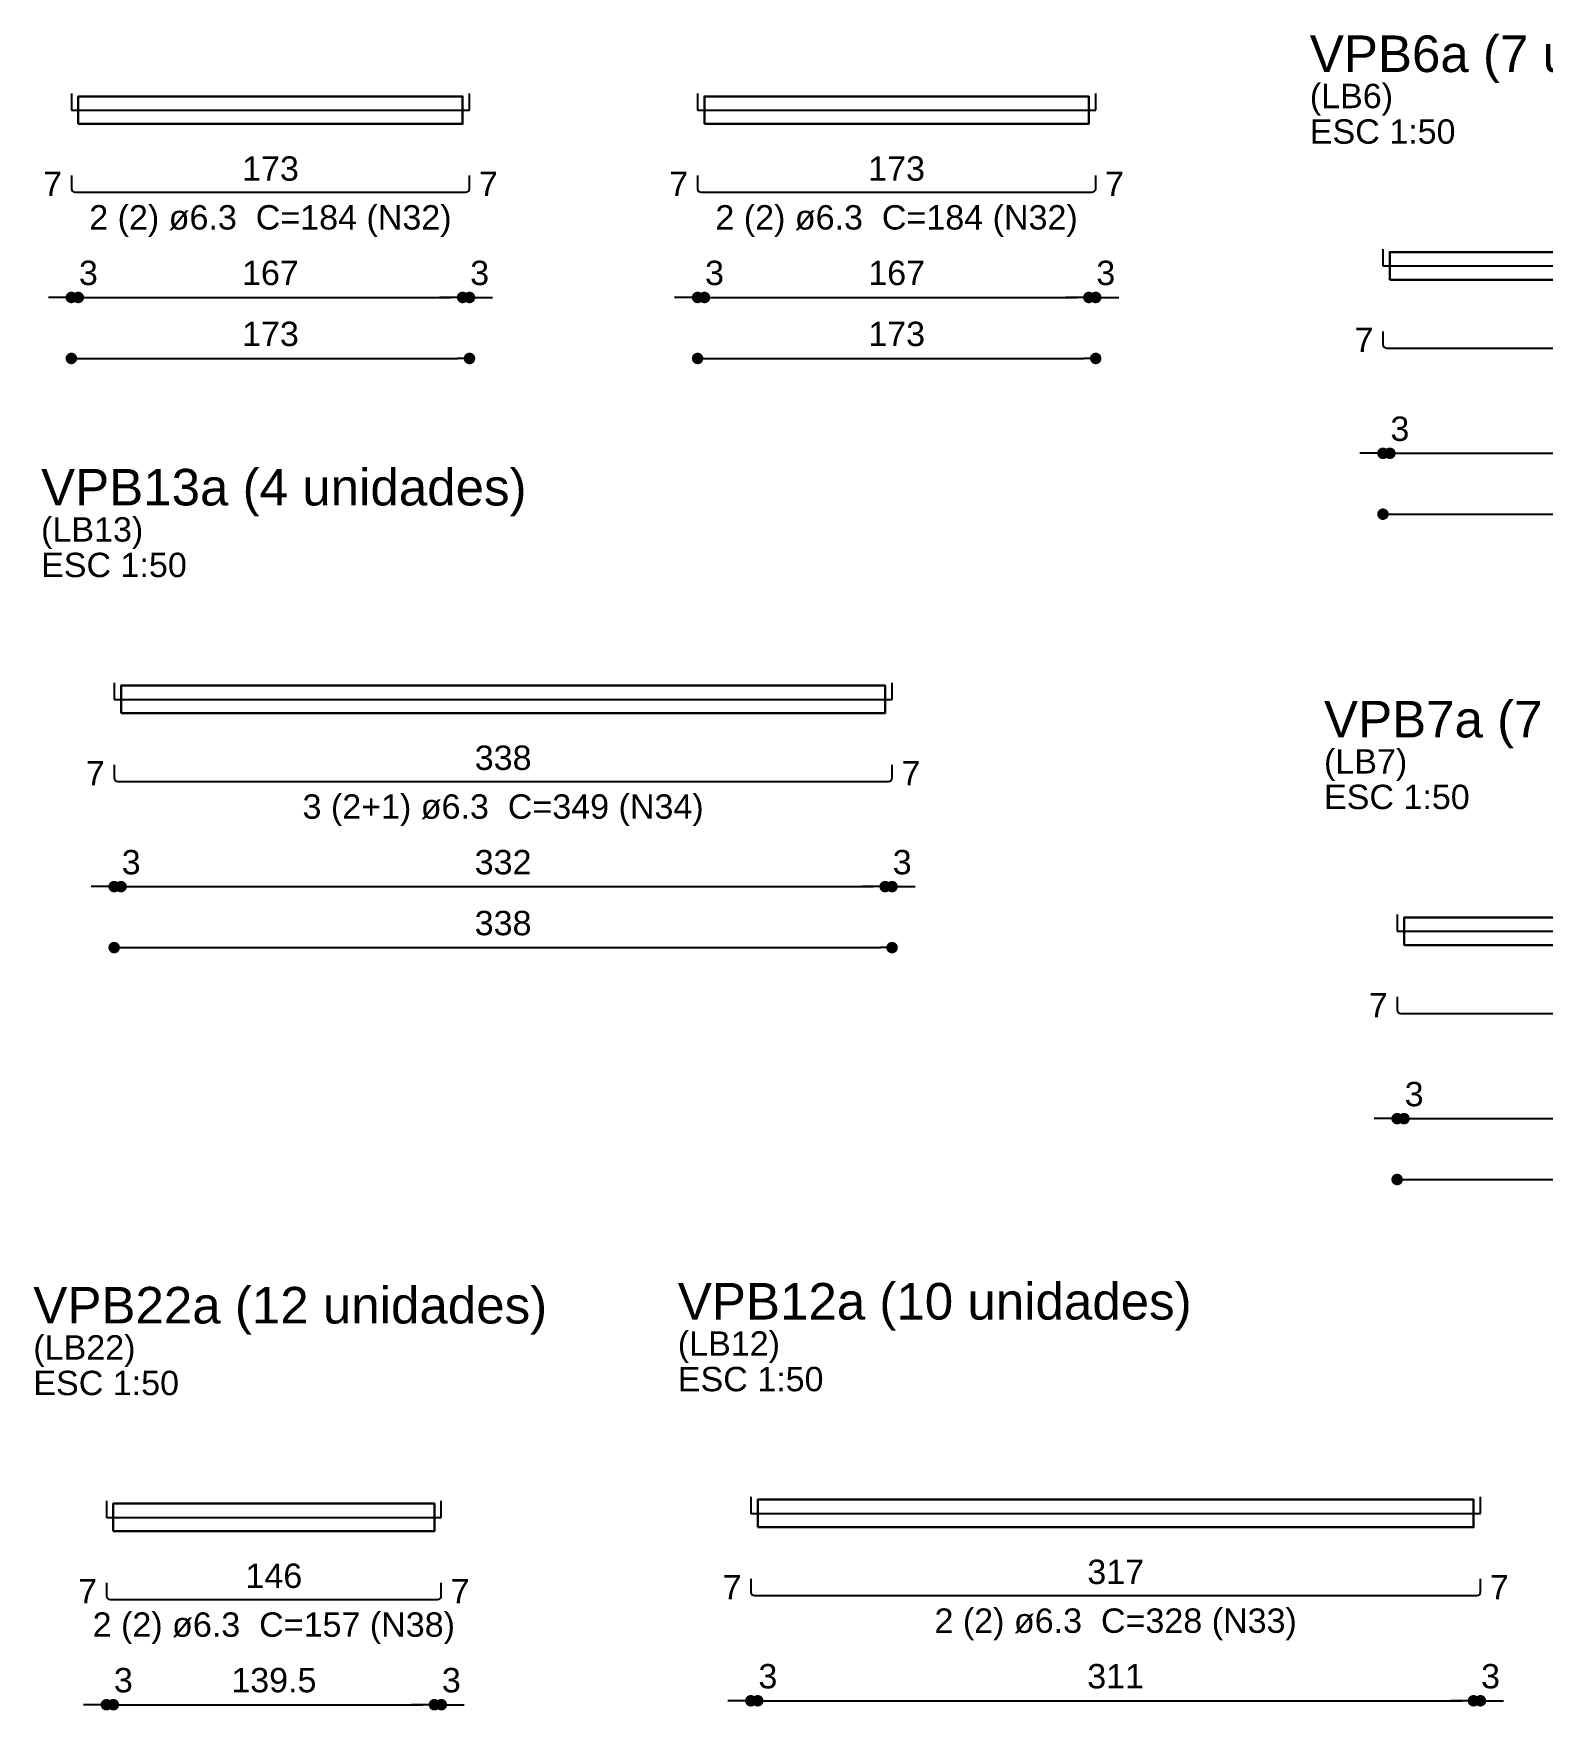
# Model space of a CAD drawing. Header units: millimetres. Extents: x 0 to 84.1, y 0 to 59.4.
# Drawn here: x 51.55 to 64.66, y 14.93 to 29.5 of the extents above; entities that cross this region are included whole.
import ezdxf

# ---------------------------------------------------------------- set-up
doc = ezdxf.new("R2010")
doc.units = ezdxf.units.MM
doc.header["$MEASUREMENT"] = 0
doc.layers.get('0').update_dxf_attribs({"color": 1, "lineweight": 13})
for name, color, linetype, lineweight in [('Descrição da armadura', 2, 'Continuous', 20), ('DT-Forma', 4, 'Continuous', 30), ('DT-Título', 3, 'Continuous', 25), ('Textos armaduras', 1, 'Continuous', 13)]:
    doc.layers.add(name, color=color, linetype=linetype, lineweight=lineweight)
doc.layers.add('DT-Armadura positiva', color=170, linetype='Continuous')
doc.layers.add('DT-Cotas', color=12, linetype='Continuous')
doc.styles.add('Arial', font='')
doc.styles.get('Arial').set_extended_font_data('Arial')
doc.dimstyles.new('UM_50.000000', dxfattribs={"dimtxt": 0.18, "dimasz": 0.1, "dimexe": 0.1, "dimexo": 0.2, "dimgap": 0, "dimtad": 1, "dimtih": 1, "dimtoh": 1, "dimdec": 1, "dimlfac": 50, "dimzin": 0, "dimdsep": 46, "dimtxsty": 'Standard', "dimcen": 0.09, "dimdle": 0.1, "dimadec": 1, "dimazin": 2, "dimtfac": 1, "dimtdec": 4, "dimtofl": 0, "dimtmove": 0, "dimatfit": 3, "dimfxl": 1, "dimtolj": 1, "dimarcsym": 0})

# ---------------------------------------------------------------- blocks, each defined once
blk = doc.blocks.new('_Dot')
at = {"color": 0, "linetype": 'ByBlock', "lineweight": -2}
blk.add_line((-0.5, 0), (-1, 0), dxfattribs=at)
at = {"color": 0, "linetype": 'ByBlock', "const_width": 0.5}
blk.add_lwpolyline([(-0.25, 0, 1), (0.25, 0, 1)], format="xyb", close=True, dxfattribs=at)
blk = doc.blocks.new('*D36')
at = {"layer": 'Defpoints', "color": 0}
for p in [(63.273, 25.328), (69.643, 25.328), (69.643, 25.328)]:
    blk.add_point(p, dxfattribs=at)
at = {"layer": 'DT-Cotas', "color": 0, "lineweight": -2}
blk.add_line((63.373, 25.328), (69.543, 25.328), dxfattribs=at)
at = {"layer": 'DT-Cotas', "color": 0, "lineweight": -2, "xscale": 0.1, "yscale": 0.1, "zscale": 0.1, "rotation": 180}
blk.add_blockref('_Dot', (63.273, 25.328), dxfattribs=at)
at = {"layer": 'DT-Cotas', "color": 0, "lineweight": -2, "xscale": 0.1, "yscale": 0.1, "zscale": 0.1}
blk.add_blockref('_Dot', (69.643, 25.328), dxfattribs=at)
at = {"layer": 'DT-Cotas', "insert": (66.458, 25.54), "char_height": 0.2118, "attachment_point": 5, "rotation": 0.0057, "style": 'Arial'}
blk.add_mtext('\\A1;318.5', dxfattribs=at)
blk = doc.blocks.new('*D37')
at = {"layer": 'Defpoints', "color": 0}
for p in [(63.273, 25.857), (63.333, 25.857), (63.333, 25.857)]:
    blk.add_point(p, dxfattribs=at)
at = {"layer": 'DT-Cotas', "color": 0, "lineweight": -2}
for p, q in [((63.173, 25.857), (63.073, 25.857)), ((63.433, 25.857), (63.533, 25.857))]:
    blk.add_line(p, q, dxfattribs=at)
at = {"layer": 'DT-Cotas', "color": 0, "lineweight": -2, "xscale": 0.1, "yscale": 0.1, "zscale": 0.1}
blk.add_blockref('_Dot', (63.273, 25.857), dxfattribs=at)
at = {"layer": 'DT-Cotas', "color": 0, "lineweight": -2, "xscale": 0.1, "yscale": 0.1, "zscale": 0.1, "rotation": 180}
blk.add_blockref('_Dot', (63.333, 25.857), dxfattribs=at)
at = {"layer": 'DT-Cotas', "insert": (63.42, 26.069), "char_height": 0.2118, "attachment_point": 5, "rotation": 0.0057, "style": 'Arial'}
blk.add_mtext('\\A1;3', dxfattribs=at)
blk = doc.blocks.new('*D38')
at = {"layer": 'Defpoints', "color": 0}
for p in [(63.333, 25.857), (69.583, 25.857), (69.583, 25.857)]:
    blk.add_point(p, dxfattribs=at)
at = {"layer": 'DT-Cotas', "color": 0, "lineweight": -2}
blk.add_line((63.433, 25.857), (69.483, 25.857), dxfattribs=at)
at = {"layer": 'DT-Cotas', "color": 0, "lineweight": -2, "xscale": 0.1, "yscale": 0.1, "zscale": 0.1, "rotation": 180}
blk.add_blockref('_Dot', (63.333, 25.857), dxfattribs=at)
at = {"layer": 'DT-Cotas', "color": 0, "lineweight": -2, "xscale": 0.1, "yscale": 0.1, "zscale": 0.1}
blk.add_blockref('_Dot', (69.583, 25.857), dxfattribs=at)
at = {"layer": 'DT-Cotas', "insert": (66.458, 26.069), "char_height": 0.2118, "attachment_point": 5, "rotation": 0.0057, "style": 'Arial'}
blk.add_mtext('\\A1;312.5', dxfattribs=at)
blk = doc.blocks.new('*D40')
at = {"layer": 'Defpoints', "color": 0}
for p in [(63.396, 19.547), (69.826, 19.547), (69.826, 19.547)]:
    blk.add_point(p, dxfattribs=at)
at = {"layer": 'DT-Cotas', "color": 0, "lineweight": -2}
blk.add_line((63.496, 19.547), (69.726, 19.547), dxfattribs=at)
at = {"layer": 'DT-Cotas', "color": 0, "lineweight": -2, "xscale": 0.1, "yscale": 0.1, "zscale": 0.1, "rotation": 180}
blk.add_blockref('_Dot', (63.396, 19.547), dxfattribs=at)
at = {"layer": 'DT-Cotas', "color": 0, "lineweight": -2, "xscale": 0.1, "yscale": 0.1, "zscale": 0.1}
blk.add_blockref('_Dot', (69.826, 19.547), dxfattribs=at)
at = {"layer": 'DT-Cotas', "insert": (66.611, 19.758), "char_height": 0.2118, "attachment_point": 5, "rotation": 0.0057, "style": 'Arial'}
blk.add_mtext('\\A1;321.5', dxfattribs=at)
blk = doc.blocks.new('*D41')
at = {"layer": 'Defpoints', "color": 0}
for p in [(63.396, 20.076), (63.456, 20.076), (63.456, 20.076)]:
    blk.add_point(p, dxfattribs=at)
at = {"layer": 'DT-Cotas', "color": 0, "lineweight": -2}
for p, q in [((63.296, 20.076), (63.196, 20.076)), ((63.556, 20.076), (63.656, 20.076))]:
    blk.add_line(p, q, dxfattribs=at)
at = {"layer": 'DT-Cotas', "color": 0, "lineweight": -2, "xscale": 0.1, "yscale": 0.1, "zscale": 0.1}
blk.add_blockref('_Dot', (63.396, 20.076), dxfattribs=at)
at = {"layer": 'DT-Cotas', "color": 0, "lineweight": -2, "xscale": 0.1, "yscale": 0.1, "zscale": 0.1, "rotation": 180}
blk.add_blockref('_Dot', (63.456, 20.076), dxfattribs=at)
at = {"layer": 'DT-Cotas', "insert": (63.544, 20.288), "char_height": 0.2118, "attachment_point": 5, "rotation": 0.0057, "style": 'Arial'}
blk.add_mtext('\\A1;3', dxfattribs=at)
blk = doc.blocks.new('*D42')
at = {"layer": 'Defpoints', "color": 0}
for p in [(63.456, 20.076), (69.766, 20.076), (69.766, 20.076)]:
    blk.add_point(p, dxfattribs=at)
at = {"layer": 'DT-Cotas', "color": 0, "lineweight": -2}
blk.add_line((63.556, 20.076), (69.666, 20.076), dxfattribs=at)
at = {"layer": 'DT-Cotas', "color": 0, "lineweight": -2, "xscale": 0.1, "yscale": 0.1, "zscale": 0.1, "rotation": 180}
blk.add_blockref('_Dot', (63.456, 20.076), dxfattribs=at)
at = {"layer": 'DT-Cotas', "color": 0, "lineweight": -2, "xscale": 0.1, "yscale": 0.1, "zscale": 0.1}
blk.add_blockref('_Dot', (69.766, 20.076), dxfattribs=at)
at = {"layer": 'DT-Cotas', "insert": (66.611, 20.288), "char_height": 0.2118, "attachment_point": 5, "rotation": 0.0057, "style": 'Arial'}
blk.add_mtext('\\A1;315.5', dxfattribs=at)
blk = doc.blocks.new('*D52')
at = {"layer": 'Defpoints', "color": 0}
for p in [(51.875, 26.681), (55.335, 26.681), (55.335, 26.681)]:
    blk.add_point(p, dxfattribs=at)
at = {"layer": 'DT-Cotas', "color": 0, "lineweight": -2}
blk.add_line((51.975, 26.681), (55.235, 26.681), dxfattribs=at)
at = {"layer": 'DT-Cotas', "color": 0, "lineweight": -2, "xscale": 0.1, "yscale": 0.1, "zscale": 0.1, "rotation": 180}
blk.add_blockref('_Dot', (51.875, 26.681), dxfattribs=at)
at = {"layer": 'DT-Cotas', "color": 0, "lineweight": -2, "xscale": 0.1, "yscale": 0.1, "zscale": 0.1}
blk.add_blockref('_Dot', (55.335, 26.681), dxfattribs=at)
at = {"layer": 'DT-Cotas', "insert": (53.605, 26.893), "char_height": 0.2118, "attachment_point": 5, "rotation": 0.0057, "style": 'Arial'}
blk.add_mtext('\\A1;173', dxfattribs=at)
blk = doc.blocks.new('*D53')
at = {"layer": 'Defpoints', "color": 0}
for p in [(51.875, 27.211), (51.935, 27.211), (51.935, 27.211)]:
    blk.add_point(p, dxfattribs=at)
at = {"layer": 'DT-Cotas', "color": 0, "lineweight": -2}
for p, q in [((51.775, 27.211), (51.675, 27.211)), ((52.035, 27.211), (52.135, 27.211))]:
    blk.add_line(p, q, dxfattribs=at)
at = {"layer": 'DT-Cotas', "color": 0, "lineweight": -2, "xscale": 0.1, "yscale": 0.1, "zscale": 0.1}
blk.add_blockref('_Dot', (51.875, 27.211), dxfattribs=at)
at = {"layer": 'DT-Cotas', "color": 0, "lineweight": -2, "xscale": 0.1, "yscale": 0.1, "zscale": 0.1, "rotation": 180}
blk.add_blockref('_Dot', (51.935, 27.211), dxfattribs=at)
at = {"layer": 'DT-Cotas', "insert": (52.023, 27.423), "char_height": 0.2118, "attachment_point": 5, "rotation": 0.0057, "style": 'Arial'}
blk.add_mtext('\\A1;3', dxfattribs=at)
blk = doc.blocks.new('*D54')
at = {"layer": 'Defpoints', "color": 0}
for p in [(51.935, 27.211), (55.275, 27.211), (55.275, 27.211)]:
    blk.add_point(p, dxfattribs=at)
at = {"layer": 'DT-Cotas', "color": 0, "lineweight": -2}
blk.add_line((52.035, 27.211), (55.175, 27.211), dxfattribs=at)
at = {"layer": 'DT-Cotas', "color": 0, "lineweight": -2, "xscale": 0.1, "yscale": 0.1, "zscale": 0.1, "rotation": 180}
blk.add_blockref('_Dot', (51.935, 27.211), dxfattribs=at)
at = {"layer": 'DT-Cotas', "color": 0, "lineweight": -2, "xscale": 0.1, "yscale": 0.1, "zscale": 0.1}
blk.add_blockref('_Dot', (55.275, 27.211), dxfattribs=at)
at = {"layer": 'DT-Cotas', "insert": (53.605, 27.423), "char_height": 0.2118, "attachment_point": 5, "rotation": 0.0057, "style": 'Arial'}
blk.add_mtext('\\A1;167', dxfattribs=at)
blk = doc.blocks.new('*D55')
at = {"layer": 'Defpoints', "color": 0}
for p in [(55.275, 27.211), (55.335, 27.211), (55.335, 27.211)]:
    blk.add_point(p, dxfattribs=at)
at = {"layer": 'DT-Cotas', "color": 0, "lineweight": -2}
for p, q in [((55.175, 27.211), (55.075, 27.211)), ((55.435, 27.211), (55.535, 27.211))]:
    blk.add_line(p, q, dxfattribs=at)
at = {"layer": 'DT-Cotas', "color": 0, "lineweight": -2, "xscale": 0.1, "yscale": 0.1, "zscale": 0.1}
blk.add_blockref('_Dot', (55.275, 27.211), dxfattribs=at)
at = {"layer": 'DT-Cotas', "color": 0, "lineweight": -2, "xscale": 0.1, "yscale": 0.1, "zscale": 0.1, "rotation": 180}
blk.add_blockref('_Dot', (55.335, 27.211), dxfattribs=at)
at = {"layer": 'DT-Cotas', "insert": (55.423, 27.423), "char_height": 0.2118, "attachment_point": 5, "rotation": 0.0057, "style": 'Arial'}
blk.add_mtext('\\A1;3', dxfattribs=at)
blk = doc.blocks.new('*D56')
at = {"layer": 'Defpoints', "color": 0}
for p in [(57.317, 26.681), (60.777, 26.681), (60.777, 26.681)]:
    blk.add_point(p, dxfattribs=at)
at = {"layer": 'DT-Cotas', "color": 0, "lineweight": -2}
blk.add_line((57.417, 26.681), (60.677, 26.681), dxfattribs=at)
at = {"layer": 'DT-Cotas', "color": 0, "lineweight": -2, "xscale": 0.1, "yscale": 0.1, "zscale": 0.1, "rotation": 180}
blk.add_blockref('_Dot', (57.317, 26.681), dxfattribs=at)
at = {"layer": 'DT-Cotas', "color": 0, "lineweight": -2, "xscale": 0.1, "yscale": 0.1, "zscale": 0.1}
blk.add_blockref('_Dot', (60.777, 26.681), dxfattribs=at)
at = {"layer": 'DT-Cotas', "insert": (59.047, 26.893), "char_height": 0.2118, "attachment_point": 5, "rotation": 0.0057, "style": 'Arial'}
blk.add_mtext('\\A1;173', dxfattribs=at)
blk = doc.blocks.new('*D57')
at = {"layer": 'Defpoints', "color": 0}
for p in [(57.317, 27.211), (57.377, 27.211), (57.377, 27.211)]:
    blk.add_point(p, dxfattribs=at)
at = {"layer": 'DT-Cotas', "color": 0, "lineweight": -2}
for p, q in [((57.217, 27.211), (57.117, 27.211)), ((57.477, 27.211), (57.577, 27.211))]:
    blk.add_line(p, q, dxfattribs=at)
at = {"layer": 'DT-Cotas', "color": 0, "lineweight": -2, "xscale": 0.1, "yscale": 0.1, "zscale": 0.1}
blk.add_blockref('_Dot', (57.317, 27.211), dxfattribs=at)
at = {"layer": 'DT-Cotas', "color": 0, "lineweight": -2, "xscale": 0.1, "yscale": 0.1, "zscale": 0.1, "rotation": 180}
blk.add_blockref('_Dot', (57.377, 27.211), dxfattribs=at)
at = {"layer": 'DT-Cotas', "insert": (57.464, 27.423), "char_height": 0.2118, "attachment_point": 5, "rotation": 0.0057, "style": 'Arial'}
blk.add_mtext('\\A1;3', dxfattribs=at)
blk = doc.blocks.new('*D58')
at = {"layer": 'Defpoints', "color": 0}
for p in [(57.377, 27.211), (60.717, 27.211), (60.717, 27.211)]:
    blk.add_point(p, dxfattribs=at)
at = {"layer": 'DT-Cotas', "color": 0, "lineweight": -2}
blk.add_line((57.477, 27.211), (60.617, 27.211), dxfattribs=at)
at = {"layer": 'DT-Cotas', "color": 0, "lineweight": -2, "xscale": 0.1, "yscale": 0.1, "zscale": 0.1, "rotation": 180}
blk.add_blockref('_Dot', (57.377, 27.211), dxfattribs=at)
at = {"layer": 'DT-Cotas', "color": 0, "lineweight": -2, "xscale": 0.1, "yscale": 0.1, "zscale": 0.1}
blk.add_blockref('_Dot', (60.717, 27.211), dxfattribs=at)
at = {"layer": 'DT-Cotas', "insert": (59.047, 27.423), "char_height": 0.2118, "attachment_point": 5, "rotation": 0.0057, "style": 'Arial'}
blk.add_mtext('\\A1;167', dxfattribs=at)
blk = doc.blocks.new('*D59')
at = {"layer": 'Defpoints', "color": 0}
for p in [(60.717, 27.211), (60.777, 27.211), (60.777, 27.211)]:
    blk.add_point(p, dxfattribs=at)
at = {"layer": 'DT-Cotas', "color": 0, "lineweight": -2}
for p, q in [((60.617, 27.211), (60.517, 27.211)), ((60.877, 27.211), (60.977, 27.211))]:
    blk.add_line(p, q, dxfattribs=at)
at = {"layer": 'DT-Cotas', "color": 0, "lineweight": -2, "xscale": 0.1, "yscale": 0.1, "zscale": 0.1}
blk.add_blockref('_Dot', (60.717, 27.211), dxfattribs=at)
at = {"layer": 'DT-Cotas', "color": 0, "lineweight": -2, "xscale": 0.1, "yscale": 0.1, "zscale": 0.1, "rotation": 180}
blk.add_blockref('_Dot', (60.777, 27.211), dxfattribs=at)
at = {"layer": 'DT-Cotas', "insert": (60.864, 27.423), "char_height": 0.2118, "attachment_point": 5, "rotation": 0.0057, "style": 'Arial'}
blk.add_mtext('\\A1;3', dxfattribs=at)
blk = doc.blocks.new('*D61')
at = {"layer": 'Defpoints', "color": 0}
for p in [(57.78, 15.018), (57.84, 15.018), (57.84, 15.018)]:
    blk.add_point(p, dxfattribs=at)
at = {"layer": 'DT-Cotas', "color": 0, "lineweight": -2}
for p, q in [((57.68, 15.018), (57.58, 15.018)), ((57.94, 15.018), (58.04, 15.018))]:
    blk.add_line(p, q, dxfattribs=at)
at = {"layer": 'DT-Cotas', "color": 0, "lineweight": -2, "xscale": 0.1, "yscale": 0.1, "zscale": 0.1}
blk.add_blockref('_Dot', (57.78, 15.018), dxfattribs=at)
at = {"layer": 'DT-Cotas', "color": 0, "lineweight": -2, "xscale": 0.1, "yscale": 0.1, "zscale": 0.1, "rotation": 180}
blk.add_blockref('_Dot', (57.84, 15.018), dxfattribs=at)
at = {"layer": 'DT-Cotas', "insert": (57.928, 15.23), "char_height": 0.2118, "attachment_point": 5, "rotation": 0.0057, "style": 'Arial'}
blk.add_mtext('\\A1;3', dxfattribs=at)
blk = doc.blocks.new('*D62')
at = {"layer": 'Defpoints', "color": 0}
for p in [(57.84, 15.018), (64.06, 15.018), (64.06, 15.018)]:
    blk.add_point(p, dxfattribs=at)
at = {"layer": 'DT-Cotas', "color": 0, "lineweight": -2}
blk.add_line((57.94, 15.018), (63.96, 15.018), dxfattribs=at)
at = {"layer": 'DT-Cotas', "color": 0, "lineweight": -2, "xscale": 0.1, "yscale": 0.1, "zscale": 0.1, "rotation": 180}
blk.add_blockref('_Dot', (57.84, 15.018), dxfattribs=at)
at = {"layer": 'DT-Cotas', "color": 0, "lineweight": -2, "xscale": 0.1, "yscale": 0.1, "zscale": 0.1}
blk.add_blockref('_Dot', (64.06, 15.018), dxfattribs=at)
at = {"layer": 'DT-Cotas', "insert": (60.95, 15.23), "char_height": 0.2118, "attachment_point": 5, "rotation": 0.0057, "style": 'Arial'}
blk.add_mtext('\\A1;311', dxfattribs=at)
blk = doc.blocks.new('*D63')
at = {"layer": 'Defpoints', "color": 0}
for p in [(64.06, 15.018), (64.12, 15.018), (64.12, 15.018)]:
    blk.add_point(p, dxfattribs=at)
at = {"layer": 'DT-Cotas', "color": 0, "lineweight": -2}
for p, q in [((63.96, 15.018), (63.86, 15.018)), ((64.22, 15.018), (64.32, 15.018))]:
    blk.add_line(p, q, dxfattribs=at)
at = {"layer": 'DT-Cotas', "color": 0, "lineweight": -2, "xscale": 0.1, "yscale": 0.1, "zscale": 0.1}
blk.add_blockref('_Dot', (64.06, 15.018), dxfattribs=at)
at = {"layer": 'DT-Cotas', "color": 0, "lineweight": -2, "xscale": 0.1, "yscale": 0.1, "zscale": 0.1, "rotation": 180}
blk.add_blockref('_Dot', (64.12, 15.018), dxfattribs=at)
at = {"layer": 'DT-Cotas', "insert": (64.208, 15.23), "char_height": 0.2118, "attachment_point": 5, "rotation": 0.0057, "style": 'Arial'}
blk.add_mtext('\\A1;3', dxfattribs=at)
blk = doc.blocks.new('*D64')
at = {"layer": 'Defpoints', "color": 0}
for p in [(52.247, 21.562), (59.007, 21.562), (59.007, 21.562)]:
    blk.add_point(p, dxfattribs=at)
at = {"layer": 'DT-Cotas', "color": 0, "lineweight": -2}
blk.add_line((52.347, 21.562), (58.907, 21.562), dxfattribs=at)
at = {"layer": 'DT-Cotas', "color": 0, "lineweight": -2, "xscale": 0.1, "yscale": 0.1, "zscale": 0.1, "rotation": 180}
blk.add_blockref('_Dot', (52.247, 21.562), dxfattribs=at)
at = {"layer": 'DT-Cotas', "color": 0, "lineweight": -2, "xscale": 0.1, "yscale": 0.1, "zscale": 0.1}
blk.add_blockref('_Dot', (59.007, 21.562), dxfattribs=at)
at = {"layer": 'DT-Cotas', "insert": (55.627, 21.774), "char_height": 0.2118, "attachment_point": 5, "rotation": 0.0057, "style": 'Arial'}
blk.add_mtext('\\A1;338', dxfattribs=at)
blk = doc.blocks.new('*D65')
at = {"layer": 'Defpoints', "color": 0}
for p in [(52.247, 22.092), (52.307, 22.092), (52.307, 22.092)]:
    blk.add_point(p, dxfattribs=at)
at = {"layer": 'DT-Cotas', "color": 0, "lineweight": -2}
for p, q in [((52.147, 22.092), (52.047, 22.092)), ((52.407, 22.092), (52.507, 22.092))]:
    blk.add_line(p, q, dxfattribs=at)
at = {"layer": 'DT-Cotas', "color": 0, "lineweight": -2, "xscale": 0.1, "yscale": 0.1, "zscale": 0.1}
blk.add_blockref('_Dot', (52.247, 22.092), dxfattribs=at)
at = {"layer": 'DT-Cotas', "color": 0, "lineweight": -2, "xscale": 0.1, "yscale": 0.1, "zscale": 0.1, "rotation": 180}
blk.add_blockref('_Dot', (52.307, 22.092), dxfattribs=at)
at = {"layer": 'DT-Cotas', "insert": (52.395, 22.303), "char_height": 0.2118, "attachment_point": 5, "rotation": 0.0057, "style": 'Arial'}
blk.add_mtext('\\A1;3', dxfattribs=at)
blk = doc.blocks.new('*D66')
at = {"layer": 'Defpoints', "color": 0}
for p in [(52.307, 22.092), (58.947, 22.092), (58.947, 22.092)]:
    blk.add_point(p, dxfattribs=at)
at = {"layer": 'DT-Cotas', "color": 0, "lineweight": -2}
blk.add_line((52.407, 22.092), (58.847, 22.092), dxfattribs=at)
at = {"layer": 'DT-Cotas', "color": 0, "lineweight": -2, "xscale": 0.1, "yscale": 0.1, "zscale": 0.1, "rotation": 180}
blk.add_blockref('_Dot', (52.307, 22.092), dxfattribs=at)
at = {"layer": 'DT-Cotas', "color": 0, "lineweight": -2, "xscale": 0.1, "yscale": 0.1, "zscale": 0.1}
blk.add_blockref('_Dot', (58.947, 22.092), dxfattribs=at)
at = {"layer": 'DT-Cotas', "insert": (55.627, 22.303), "char_height": 0.2118, "attachment_point": 5, "rotation": 0.0057, "style": 'Arial'}
blk.add_mtext('\\A1;332', dxfattribs=at)
blk = doc.blocks.new('*D67')
at = {"layer": 'Defpoints', "color": 0}
for p in [(58.947, 22.092), (59.007, 22.092), (59.007, 22.092)]:
    blk.add_point(p, dxfattribs=at)
at = {"layer": 'DT-Cotas', "color": 0, "lineweight": -2}
for p, q in [((58.847, 22.092), (58.747, 22.092)), ((59.107, 22.092), (59.207, 22.092))]:
    blk.add_line(p, q, dxfattribs=at)
at = {"layer": 'DT-Cotas', "color": 0, "lineweight": -2, "xscale": 0.1, "yscale": 0.1, "zscale": 0.1}
blk.add_blockref('_Dot', (58.947, 22.092), dxfattribs=at)
at = {"layer": 'DT-Cotas', "color": 0, "lineweight": -2, "xscale": 0.1, "yscale": 0.1, "zscale": 0.1, "rotation": 180}
blk.add_blockref('_Dot', (59.007, 22.092), dxfattribs=at)
at = {"layer": 'DT-Cotas', "insert": (59.095, 22.303), "char_height": 0.2118, "attachment_point": 5, "rotation": 0.0057, "style": 'Arial'}
blk.add_mtext('\\A1;3', dxfattribs=at)
blk = doc.blocks.new('*D101')
at = {"layer": 'Defpoints', "color": 0}
for p in [(52.18, 14.984), (52.24, 14.984), (52.24, 14.984)]:
    blk.add_point(p, dxfattribs=at)
at = {"layer": 'DT-Cotas', "color": 0, "lineweight": -2}
for p, q in [((52.08, 14.984), (51.98, 14.984)), ((52.34, 14.984), (52.44, 14.984))]:
    blk.add_line(p, q, dxfattribs=at)
at = {"layer": 'DT-Cotas', "color": 0, "lineweight": -2, "xscale": 0.1, "yscale": 0.1, "zscale": 0.1}
blk.add_blockref('_Dot', (52.18, 14.984), dxfattribs=at)
at = {"layer": 'DT-Cotas', "color": 0, "lineweight": -2, "xscale": 0.1, "yscale": 0.1, "zscale": 0.1, "rotation": 180}
blk.add_blockref('_Dot', (52.24, 14.984), dxfattribs=at)
at = {"layer": 'DT-Cotas', "insert": (52.327, 15.196), "char_height": 0.2118, "attachment_point": 5, "rotation": 0.0057, "style": 'Arial'}
blk.add_mtext('\\A1;3', dxfattribs=at)
blk = doc.blocks.new('*D102')
at = {"layer": 'Defpoints', "color": 0}
for p in [(52.24, 14.984), (55.03, 14.984), (55.03, 14.984)]:
    blk.add_point(p, dxfattribs=at)
at = {"layer": 'DT-Cotas', "color": 0, "lineweight": -2}
blk.add_line((52.34, 14.984), (54.93, 14.984), dxfattribs=at)
at = {"layer": 'DT-Cotas', "color": 0, "lineweight": -2, "xscale": 0.1, "yscale": 0.1, "zscale": 0.1, "rotation": 180}
blk.add_blockref('_Dot', (52.24, 14.984), dxfattribs=at)
at = {"layer": 'DT-Cotas', "color": 0, "lineweight": -2, "xscale": 0.1, "yscale": 0.1, "zscale": 0.1}
blk.add_blockref('_Dot', (55.03, 14.984), dxfattribs=at)
at = {"layer": 'DT-Cotas', "insert": (53.635, 15.196), "char_height": 0.2118, "attachment_point": 5, "rotation": 0.0057, "style": 'Arial'}
blk.add_mtext('\\A1;139.5', dxfattribs=at)
blk = doc.blocks.new('*D103')
at = {"layer": 'Defpoints', "color": 0}
for p in [(55.03, 14.984), (55.09, 14.984), (55.09, 14.984)]:
    blk.add_point(p, dxfattribs=at)
at = {"layer": 'DT-Cotas', "color": 0, "lineweight": -2}
for p, q in [((54.93, 14.984), (54.83, 14.984)), ((55.19, 14.984), (55.29, 14.984))]:
    blk.add_line(p, q, dxfattribs=at)
at = {"layer": 'DT-Cotas', "color": 0, "lineweight": -2, "xscale": 0.1, "yscale": 0.1, "zscale": 0.1}
blk.add_blockref('_Dot', (55.03, 14.984), dxfattribs=at)
at = {"layer": 'DT-Cotas', "color": 0, "lineweight": -2, "xscale": 0.1, "yscale": 0.1, "zscale": 0.1, "rotation": 180}
blk.add_blockref('_Dot', (55.09, 14.984), dxfattribs=at)
at = {"layer": 'DT-Cotas', "insert": (55.177, 15.196), "char_height": 0.2118, "attachment_point": 5, "rotation": 0.0057, "style": 'Arial'}
blk.add_mtext('\\A1;3', dxfattribs=at)

msp = doc.modelspace()

# ---------------------------------------------------------------- linework, layer by layer
at = {"layer": 'DT-Armadura positiva'}
for p, q in [((51.8754, 28.9832), (51.8754, 28.8383)), ((55.3354, 28.8383), (55.3354, 28.9832)), ((57.3166, 28.9832), (57.3166, 28.8383)), ((60.7766, 28.8383), (60.7766, 28.9832)), ((51.8754, 28.8383), (55.3354, 28.8383)), ((57.3166, 28.8383), (60.7766, 28.8383)), ((51.8754, 28.2698), (51.8754, 28.1564)), ((55.3354, 28.1564), (55.3354, 28.2698)), ((57.3166, 28.2698), (57.3166, 28.1564)), ((60.7766, 28.1564), (60.7766, 28.2698)), ((51.9069, 28.1249), (55.3039, 28.1249)), ((57.3481, 28.1249), (60.7451, 28.1249)), ((63.2726, 27.6297), (63.2726, 27.4848)), ((63.2726, 27.4848), (69.6426, 27.4848)), ((63.2726, 26.9163), (63.2726, 26.8029)), ((63.3041, 26.7714), (69.6111, 26.7714)), ((52.2473, 23.864), (52.2473, 23.7191)), ((59.0073, 23.7191), (59.0073, 23.864)), ((52.2473, 23.7191), (59.0073, 23.7191)), ((52.2473, 23.1506), (52.2473, 23.0372)), ((59.0073, 23.0372), (59.0073, 23.1506)), ((52.2788, 23.0057), (58.9758, 23.0057)), ((63.396, 21.8485), (63.396, 21.7036)), ((63.396, 21.7036), (69.826, 21.7036)), ((63.396, 21.1351), (63.396, 21.0217)), ((63.4275, 20.9902), (69.7945, 20.9902)), ((52.1798, 16.7563), (52.1798, 16.6114)), ((55.0898, 16.6114), (55.0898, 16.7563)), ((57.7805, 16.7904), (57.7805, 16.6455)), ((64.1205, 16.6455), (64.1205, 16.7904)), ((52.1798, 16.6114), (55.0898, 16.6114)), ((57.7805, 16.6455), (64.1205, 16.6455)), ((52.1798, 16.0429), (52.1798, 15.9295)), ((55.0898, 15.9295), (55.0898, 16.0429)), ((57.7805, 16.077), (57.7805, 15.9636)), ((64.1205, 15.9636), (64.1205, 16.077)), ((52.2113, 15.898), (55.0583, 15.898)), ((57.812, 15.9321), (64.089, 15.9321))]:
    msp.add_line(p, q, dxfattribs=at)
for centre, start, end in [((51.9069, 28.1564), 180, 270), ((55.3039, 28.1564), 270, 0), ((57.3481, 28.1564), 180, 270), ((60.7451, 28.1564), 270, 0), ((63.3041, 26.8029), 180, 270), ((52.2788, 23.0372), 180, 270), ((58.9758, 23.0372), 270, 0), ((63.4275, 21.0217), 180, 270), ((52.2113, 15.9295), 180, 270), ((55.0583, 15.9295), 270, 0), ((57.812, 15.9636), 180, 270), ((64.089, 15.9636), 270, 0)]:
    msp.add_arc(centre, 0.0315, start, end, dxfattribs=at)
at = {"layer": 'DT-Forma'}
for points in [[(51.9354, 28.7183), (51.9354, 28.9583), (55.2754, 28.9583), (55.2754, 28.7183), (51.9354, 28.7183)], [(57.3766, 28.7183), (57.3766, 28.9583), (60.7166, 28.9583), (60.7166, 28.7183), (57.3766, 28.7183)], [(63.3326, 27.3648), (63.3326, 27.6048), (69.5826, 27.6048), (69.5826, 27.3648), (63.3326, 27.3648)], [(52.3073, 23.5991), (52.3073, 23.8391), (58.9473, 23.8391), (58.9473, 23.5991), (52.3073, 23.5991)], [(63.456, 21.5836), (63.456, 21.8236), (69.766, 21.8236), (69.766, 21.5836), (63.456, 21.5836)], [(57.8405, 16.5255), (57.8405, 16.7655), (64.0605, 16.7655), (64.0605, 16.5255), (57.8405, 16.5255)], [(52.2398, 16.4914), (52.2398, 16.7314), (55.0298, 16.7314), (55.0298, 16.4914), (52.2398, 16.4914)]]:
    msp.add_lwpolyline(points, close=True, dxfattribs=at)

# ---------------------------------------------------------------- texts
at = {"layer": 'Descrição da armadura', "char_height": 0.2118, "attachment_point": 8, "line_spacing_factor": 0.9, "style": 'Arial'}
for s, insert, width in [('2 (2) ø6.3  C=184 (N32)', (53.605, 27.7374), 6.296853), ('2 (2) ø6.3  C=184 (N32)', (59.0462, 27.7374), 6.296853), ('3 (2+1) ø6.3  C=349 (N34)', (55.6269, 22.6182), 6.97132), ('2 (2) ø6.3  C=157 (N38)', (53.6344, 15.5105), 6.296853), ('2 (2) ø6.3  C=328 (N33)', (60.9501, 15.5446), 6.296853)]:
    msp.add_mtext(s, dxfattribs=dict(at, insert=insert, width=width))
at = {"layer": 'DT-Título', "attachment_point": 7, "line_spacing_factor": 0.798, "style": 'Arial'}
for s, insert, char_height, width in [('VPB6a (7 unidades)', (62.6372, 29.0739), 0.3177, 6.86232), ('(LB6)', (62.6372, 28.7919), 0.2118, 1.2708), ('ESC 1:50', (62.6372, 28.5438), 0.2118, 2.03328), ('VPB13a (4 unidades)', (51.6119, 25.3082), 0.3177, 7.24356), ('(LB13)', (51.6119, 25.0262), 0.2118, 1.52496), ('ESC 1:50', (51.6119, 24.7781), 0.2118, 2.03328), ('VPB7a (7 unidades)', (62.7606, 23.2927), 0.3177, 6.86232), ('(LB7)', (62.7606, 23.0107), 0.2118, 1.2708), ('ESC 1:50', (62.7606, 22.7626), 0.2118, 2.03328), ('VPB12a (10 unidades)', (57.1451, 18.2346), 0.3177, 7.6248), ('VPB22a (12 unidades)', (51.5444, 18.2005), 0.3177, 7.6248), ('(LB12)', (57.1451, 17.9526), 0.2118, 1.52496), ('(LB22)', (51.5444, 17.9185), 0.2118, 1.52496), ('ESC 1:50', (57.1451, 17.7045), 0.2118, 2.03328), ('ESC 1:50', (51.5444, 17.6704), 0.2118, 2.03328)]:
    msp.add_mtext(s, dxfattribs=dict(at, insert=insert, char_height=char_height, width=width))
at = {"layer": 'Textos armaduras', "char_height": 0.2118, "line_spacing_factor": 0.9, "style": 'Arial'}
for s, insert, width, attachment_point in [('173', (53.6054, 28.2222), 1.387001, 8), ('173', (59.0466, 28.2222), 1.387001, 8), ('7', (51.7941, 28.0914), 0.729, 9), ('7', (55.4167, 28.3032), 0.729, 1), ('7', (57.2353, 28.0914), 0.729, 9), ('7', (60.8579, 28.3032), 0.729, 1), ('7', (63.1913, 26.7379), 0.729, 9), ('338', (55.6273, 23.103), 1.387001, 8), ('7', (52.166, 22.9722), 0.729, 9), ('7', (59.0886, 23.184), 0.729, 1), ('7', (63.3147, 20.9567), 0.729, 9), ('146', (53.6348, 15.9953), 1.387001, 8), ('317', (60.9505, 16.0294), 1.387001, 8), ('7', (52.0985, 15.8646), 0.729, 9), ('7', (55.1711, 16.0764), 0.729, 1), ('7', (57.6992, 15.8986), 0.729, 9), ('7', (64.2018, 16.1104), 0.729, 1)]:
    msp.add_mtext(s, dxfattribs=dict(at, insert=insert, width=width, attachment_point=attachment_point))

# ---------------------------------------------------------------- dimensions: what is measured, and where the dimension line sits
at = {"layer": 'DT-Cotas'}
for base, p1, p2, picture, middle in [((51.9354, 27.2108), (51.8754, 27.2108), (51.9354, 27.2108), '*D53', (52.0229, 27.4226)), ((55.2754, 27.2108), (51.9354, 27.2108), (55.2754, 27.2108), '*D54', (53.6054, 27.4226)), ((55.3354, 27.2108), (55.2754, 27.2108), (55.3354, 27.2108), '*D55', (55.4229, 27.4226)), ((57.3766, 27.2108), (57.3166, 27.2108), (57.3766, 27.2108), '*D57', (57.4641, 27.4226)), ((60.7166, 27.2108), (57.3766, 27.2108), (60.7166, 27.2108), '*D58', (59.0466, 27.4226)), ((60.7766, 27.2108), (60.7166, 27.2108), (60.7766, 27.2108), '*D59', (60.8641, 27.4226)), ((55.3354, 26.6813), (51.8754, 26.6813), (55.3354, 26.6813), '*D52', (53.6054, 26.8931)), ((60.7766, 26.6813), (57.3166, 26.6813), (60.7766, 26.6813), '*D56', (59.0466, 26.8931)), ((63.3326, 25.8573), (63.2726, 25.8573), (63.3326, 25.8573), '*D37', (63.4201, 26.0691)), ((69.5826, 25.8573), (63.3326, 25.8573), (69.5826, 25.8573), '*D38', (66.4576, 26.0691)), ((69.6426, 25.3278), (63.2726, 25.3278), (69.6426, 25.3278), '*D36', (66.4576, 25.5396)), ((52.3073, 22.0916), (52.2473, 22.0916), (52.3073, 22.0916), '*D65', (52.3949, 22.3034)), ((58.9473, 22.0916), (52.3073, 22.0916), (58.9473, 22.0916), '*D66', (55.6273, 22.3034)), ((59.0073, 22.0916), (58.9473, 22.0916), (59.0073, 22.0916), '*D67', (59.0949, 22.3034)), ((59.0073, 21.5621), (52.2473, 21.5621), (59.0073, 21.5621), '*D64', (55.6273, 21.7739)), ((63.456, 20.0761), (63.396, 20.0761), (63.456, 20.0761), '*D41', (63.5436, 20.2879)), ((69.766, 20.0761), (63.456, 20.0761), (69.766, 20.0761), '*D42', (66.611, 20.2879)), ((69.826, 19.5466), (63.396, 19.5466), (69.826, 19.5466), '*D40', (66.611, 19.7584)), ((52.2398, 14.9839), (52.1798, 14.9839), (52.2398, 14.9839), '*D101', (52.3274, 15.1957)), ((55.0298, 14.9839), (52.2398, 14.9839), (55.0298, 14.9839), '*D102', (53.6348, 15.1957)), ((55.0898, 14.9839), (55.0298, 14.9839), (55.0898, 14.9839), '*D103', (55.1774, 15.1957)), ((57.8405, 15.018), (57.7805, 15.018), (57.8405, 15.018), '*D61', (57.928, 15.2298)), ((64.0605, 15.018), (57.8405, 15.018), (64.0605, 15.018), '*D62', (60.9505, 15.2298)), ((64.1205, 15.018), (64.0605, 15.018), (64.1205, 15.018), '*D63', (64.208, 15.2298))]:
    dim = msp.add_linear_dim(base=base, p1=p1, p2=p2, dimstyle='UM_50.000000', override={"dimtxt": 0.2118, "dimasz": 0.1, "dimexe": 0.1, "dimexo": 0.2, "dimtad": 1, "dimtih": 0, "dimtoh": 0, "dimdec": 1, "dimlfac": 50, "dimzin": 8, "dimtxsty": 'Arial', "dimblk": 'Dot', "dimblk1": 'Dot', "dimblk2": 'Dot', "dimsah": 1, "dimdle": 0.1, "dimse1": 1, "dimse2": 1, "dimclrt": 256, "dimadec": 1, "dimazin": 3, "dimtmove": 2, "dimldrblk": 'Dot'}, dxfattribs=at)
    dim.commit()
    dim.dimension.update_dxf_attribs({"geometry": picture, "text_midpoint": middle, "dimtype": 160, "text_rotation": 0.00573})

doc.saveas('drawing.dxf')
